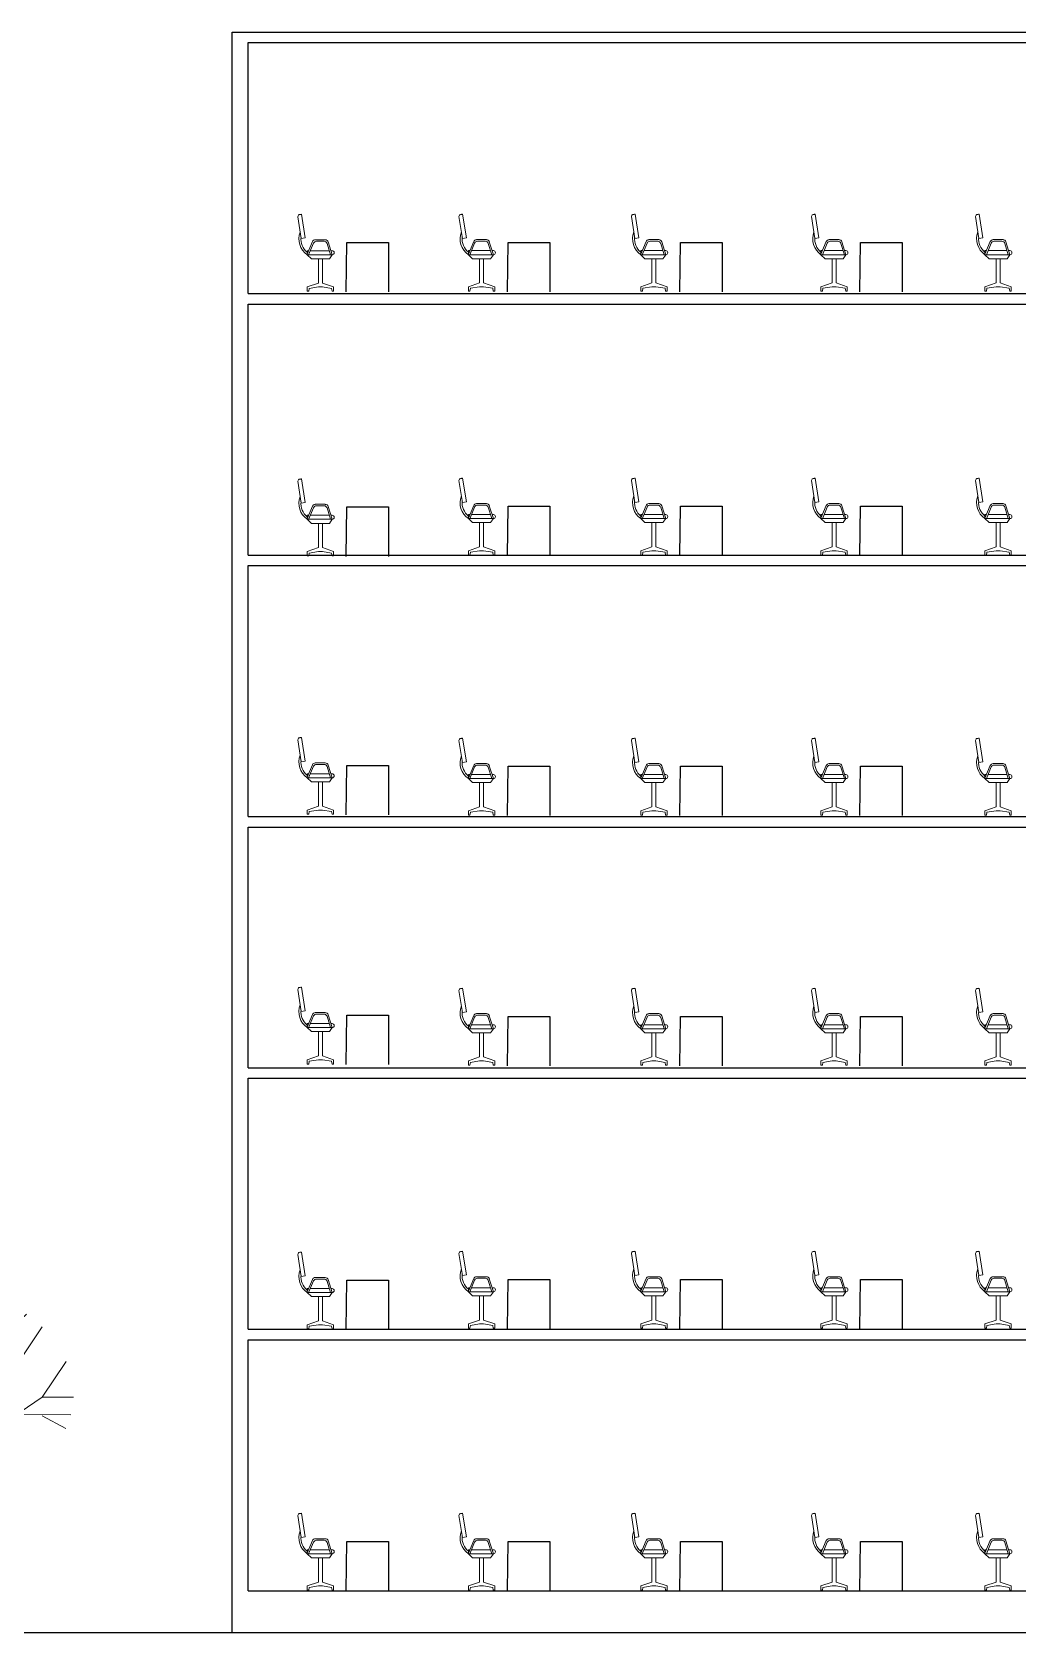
# Model space of a CAD drawing. Header units: millimetres. Extents: x -315744025 to 315695903, y -17416609 to 215511297.
# Drawn here: x 1234210 to 1248335, y 494445 to 517414 of the extents above; entities that cross this region are included whole.
import ezdxf

# ---------------------------------------------------------------- set-up
doc = ezdxf.new("R2010")
doc.units = ezdxf.units.MM
doc.layers.add('finiture', color=7, linetype='Continuous', lineweight=20)

# ---------------------------------------------------------------- blocks, each defined once
blk = doc.blocks.new('02ETRE03')
for p, q in [((-0.8, 9.6), (0.8, 12)), ((-0.8, 9.6), (-0.8, 11.919)), ((0.902, 8.447), (0, 12)), ((-1.867, 11.467), (-1.6, 10.4)), ((-0.8, 10.4), (-1.462, 11.723)), ((0.6, 9.667), (1.6, 11.667)), ((1.133, 11.8), (1.13, 10.876)), ((-0.8, 9.6), (-2.4, 11.2)), ((2.4, 8.8), (2.4, 11.2)), ((-1.933, 9.467), (-2.667, 10.933)), ((0.902, 8.447), (2.797, 10.839)), ((-1.619, 7.647), (-3.2, 10.4)), ((2.4, 8.8), (3.2, 10.4)), ((-1.933, 9.467), (-3.467, 9.933)), ((-2.448, 8.961), (-3.667, 9.533)), ((-0.635, 8.455), (-1.933, 9.467)), ((-0.298, 6.647), (-0.8, 9.6)), ((-2.903, 7.85), (-3.81, 9.219)), ((3.2, 8), (3.81, 9.219)), ((1.522, 6.494), (2.4, 8.8)), ((0, 5.544), (0.902, 8.447)), ((-1.619, 7.647), (-4, 8)), ((1.522, 6.494), (3.2, 8)), ((3.2, 8), (4, 8)), ((-2.526, 7.776), (-3.935, 7.599)), ((-0.298, 6.647), (-1.619, 7.647)), ((2.645, 7.423), (3.933, 7.4)), ((3.198, 7.372), (3.8, 6.933)), ((0, 5.544), (-0.298, 6.647)), ((0, 4.867), (1.522, 6.494))]:
    blk.add_line(p, q)
blk.add_lwpolyline([(0, 0, 0.133, 0.0333, 0), (0, 5.544, 0.0333, 0.0333, 0)], format="xyseb")

msp = doc.modelspace()

# ---------------------------------------------------------------- linework, layer by layer
for p, q in [((1237075, 517264), (1237075, 517414)), ((1237075, 517414), (1317675, 517414)), ((1237075, 513664), (1237075, 517264)), ((1237305, 513664), (1237305, 517264)), ((1237305, 517264), (1257075, 517264)), ((1238711, 513689), (1238721, 514397)), ((1238721, 514397), (1239317, 514397)), ((1239317, 514397), (1239317, 513689)), ((1241020, 513690), (1241030, 514398)), ((1241030, 514398), (1241626, 514398)), ((1241626, 514398), (1241626, 513690)), ((1243490, 513690), (1243500, 514398)), ((1243500, 514398), (1244096, 514398)), ((1244096, 514398), (1244096, 513690)), ((1246071, 513690), (1246081, 514398)), ((1246081, 514398), (1246677, 514398)), ((1246677, 514398), (1246677, 513690)), ((1237075, 513514), (1237075, 513664)), ((1237305, 513664), (1257075, 513664)), ((1237075, 509914), (1237075, 513514)), ((1237305, 509914), (1237305, 513514)), ((1237305, 513514), (1257075, 513514)), ((1238711, 509896), (1238721, 510604)), ((1238721, 510604), (1239317, 510604)), ((1239317, 510604), (1239317, 509896)), ((1241020, 509905), (1241030, 510614)), ((1241030, 510614), (1241626, 510614)), ((1241626, 510614), (1241626, 509905)), ((1243490, 509905), (1243500, 510614)), ((1243500, 510614), (1244096, 510614)), ((1244096, 510614), (1244096, 509905)), ((1246071, 509905), (1246081, 510614)), ((1246081, 510614), (1246677, 510614)), ((1246677, 510614), (1246677, 509905)), ((1237075, 509764), (1237075, 509914)), ((1237305, 509914), (1257075, 509914)), ((1237075, 506164), (1237075, 509764)), ((1237305, 506164), (1237305, 509764)), ((1237305, 509764), (1257075, 509764)), ((1238711, 506189), (1238721, 506897)), ((1238721, 506897), (1239317, 506897)), ((1239317, 506897), (1239317, 506189)), ((1241020, 506178), (1241030, 506886)), ((1241030, 506886), (1241626, 506886)), ((1241626, 506886), (1241626, 506178)), ((1243490, 506178), (1243500, 506886)), ((1243500, 506886), (1244096, 506886)), ((1244096, 506886), (1244096, 506178)), ((1246071, 506178), (1246081, 506886)), ((1246081, 506886), (1246677, 506886)), ((1246677, 506886), (1246677, 506178)), ((1237075, 506014), (1237075, 506164)), ((1237075, 502414), (1237075, 506014)), ((1237305, 506164), (1257075, 506164)), ((1237305, 502564), (1237305, 506014)), ((1237305, 506014), (1257075, 506014)), ((1238711, 502608), (1238721, 503316)), ((1238721, 503316), (1239317, 503316)), ((1239317, 503316), (1239317, 502608)), ((1241020, 502592), (1241030, 503300)), ((1241030, 503300), (1241626, 503300)), ((1241626, 503300), (1241626, 502592)), ((1243490, 502592), (1243500, 503300)), ((1243500, 503300), (1244096, 503300)), ((1244096, 503300), (1244096, 502592)), ((1246071, 502592), (1246081, 503300)), ((1246081, 503300), (1246677, 503300)), ((1246677, 503300), (1246677, 502592)), ((1237305, 502564), (1260225, 502564)), ((1237075, 498814), (1237075, 502414)), ((1237305, 498814), (1237305, 502414)), ((1237305, 502414), (1260225, 502414)), ((1238711, 498809), (1238721, 499517)), ((1238721, 499517), (1239317, 499517)), ((1239317, 499517), (1239317, 498809)), ((1241020, 498821), (1241030, 499529)), ((1241030, 499529), (1241626, 499529)), ((1241626, 499529), (1241626, 498821)), ((1243490, 498821), (1243500, 499529)), ((1243500, 499529), (1244096, 499529)), ((1244096, 499529), (1244096, 498821)), ((1246071, 498821), (1246081, 499529)), ((1246081, 499529), (1246677, 499529)), ((1246677, 499529), (1246677, 498821)), ((1237075, 495064), (1237075, 498814)), ((1237305, 498814), (1257075, 498814)), ((1237305, 495064), (1237305, 498664)), ((1237305, 498664), (1257075, 498664)), ((1238711, 495064), (1238721, 495772)), ((1238721, 495772), (1239317, 495772)), ((1239317, 495772), (1239317, 495064)), ((1241020, 495064), (1241030, 495772)), ((1241030, 495772), (1241626, 495772)), ((1241626, 495772), (1241626, 495064)), ((1243490, 495064), (1243500, 495772)), ((1243500, 495772), (1244096, 495772)), ((1244096, 495772), (1244096, 495064)), ((1246071, 495064), (1246081, 495772)), ((1246081, 495772), (1246677, 495772)), ((1246677, 495772), (1246677, 495064)), ((1237075, 494464), (1237075, 495064)), ((1237305, 495064), (1317425, 495064)), ((1230280, 494464), (1327880, 494464))]:
    msp.add_line(p, q)
at = {"layer": 'finiture', "linetype": 'Continuous'}
for p, q in [((1238017, 514766), (1238066, 514452)), ((1238070, 514800), (1238124, 514461)), ((1240326, 514767), (1240375, 514453)), ((1240379, 514801), (1240433, 514462)), ((1242796, 514767), (1242846, 514453)), ((1242850, 514801), (1242903, 514462)), ((1245377, 514767), (1245427, 514453)), ((1245431, 514801), (1245484, 514462)), ((1247727, 514767), (1247776, 514453)), ((1247780, 514801), (1247833, 514462)), ((1238066, 514452), (1238124, 514461)), ((1238152, 514228), (1238228, 514409)), ((1238152, 514278), (1238152, 514220)), ((1238152, 514278), (1238173, 514278)), ((1238172, 514220), (1238242, 514387)), ((1238197, 514278), (1238469, 514278)), ((1238268, 514436), (1238411, 514436)), ((1238283, 514414), (1238395, 514414)), ((1238487, 514220), (1238436, 514383)), ((1238510, 514220), (1238452, 514405)), ((1238492, 514278), (1238510, 514278)), ((1240375, 514453), (1240433, 514462)), ((1240461, 514229), (1240537, 514410)), ((1240461, 514279), (1240461, 514221)), ((1240461, 514279), (1240482, 514279)), ((1240481, 514221), (1240551, 514388)), ((1240506, 514279), (1240778, 514279)), ((1240577, 514437), (1240720, 514437)), ((1240591, 514415), (1240704, 514415)), ((1240796, 514221), (1240745, 514384)), ((1240819, 514221), (1240761, 514406)), ((1240801, 514279), (1240819, 514279)), ((1242846, 514453), (1242903, 514462)), ((1242932, 514229), (1243007, 514410)), ((1242932, 514279), (1242932, 514221)), ((1242932, 514279), (1242953, 514279)), ((1242952, 514221), (1243022, 514388)), ((1242976, 514279), (1243248, 514279)), ((1243047, 514437), (1243190, 514437)), ((1243062, 514415), (1243174, 514415)), ((1243267, 514221), (1243216, 514384)), ((1243289, 514221), (1243231, 514406)), ((1243271, 514279), (1243289, 514279)), ((1245427, 514453), (1245484, 514462)), ((1245513, 514229), (1245588, 514410)), ((1245513, 514279), (1245513, 514221)), ((1245513, 514279), (1245534, 514279)), ((1245533, 514221), (1245603, 514388)), ((1245557, 514279), (1245830, 514279)), ((1245629, 514437), (1245771, 514437)), ((1245643, 514415), (1245755, 514415)), ((1245848, 514221), (1245797, 514384)), ((1245871, 514221), (1245813, 514406)), ((1245852, 514279), (1245871, 514279)), ((1247776, 514453), (1247833, 514462)), ((1247862, 514229), (1247938, 514410)), ((1247862, 514279), (1247862, 514221)), ((1247862, 514279), (1247883, 514279)), ((1247882, 514221), (1247952, 514388)), ((1247907, 514279), (1248179, 514279)), ((1247978, 514437), (1248121, 514437)), ((1247992, 514415), (1248105, 514415)), ((1248197, 514221), (1248146, 514384)), ((1248220, 514221), (1248162, 514406)), ((1248202, 514279), (1248220, 514279)), ((1238152, 514220), (1238510, 514220)), ((1238152, 514220), (1238212, 514163)), ((1238212, 514163), (1238470, 514163)), ((1238312, 514163), (1238312, 513815)), ((1238370, 514163), (1238370, 513815)), ((1238510, 514220), (1238470, 514163)), ((1240461, 514221), (1240819, 514221)), ((1240461, 514221), (1240521, 514164)), ((1240521, 514164), (1240779, 514164)), ((1240621, 514164), (1240621, 513816)), ((1240679, 514164), (1240679, 513816)), ((1240819, 514221), (1240779, 514164)), ((1242932, 514221), (1243289, 514221)), ((1242932, 514221), (1242991, 514164)), ((1242991, 514164), (1243249, 514164)), ((1243091, 514164), (1243091, 513816)), ((1243149, 514164), (1243149, 513816)), ((1243289, 514221), (1243249, 514164)), ((1245513, 514221), (1245871, 514221)), ((1245513, 514221), (1245572, 514164)), ((1245572, 514164), (1245831, 514164)), ((1245672, 514164), (1245672, 513816)), ((1245730, 514164), (1245730, 513816)), ((1245871, 514221), (1245831, 514164)), ((1247862, 514221), (1248220, 514221)), ((1247862, 514221), (1247922, 514164)), ((1247922, 514164), (1248180, 514164)), ((1248022, 514164), (1248022, 513816)), ((1248080, 514164), (1248080, 513816)), ((1248220, 514221), (1248180, 514164)), ((1240621, 513816), (1240461, 513761)), ((1240679, 513816), (1240838, 513761)), ((1243091, 513816), (1242932, 513761)), ((1243149, 513816), (1243309, 513761)), ((1245672, 513816), (1245513, 513761)), ((1245730, 513816), (1245890, 513761)), ((1248022, 513816), (1247862, 513761)), ((1248080, 513816), (1248239, 513761)), ((1238312, 513815), (1238152, 513760)), ((1238152, 513760), (1238152, 513698)), ((1238152, 513698), (1238174, 513698)), ((1238174, 513698), (1238181, 513737)), ((1238181, 513737), (1238312, 513760)), ((1238312, 513760), (1238370, 513760)), ((1238370, 513815), (1238529, 513760)), ((1238501, 513737), (1238370, 513760)), ((1238508, 513698), (1238501, 513737)), ((1238529, 513698), (1238508, 513698)), ((1238529, 513760), (1238529, 513698)), ((1240461, 513761), (1240461, 513699)), ((1240461, 513699), (1240483, 513699)), ((1240483, 513699), (1240490, 513739)), ((1240490, 513739), (1240621, 513761)), ((1240621, 513761), (1240679, 513761)), ((1240810, 513739), (1240679, 513761)), ((1240817, 513699), (1240810, 513739)), ((1240838, 513699), (1240817, 513699)), ((1240838, 513761), (1240838, 513699)), ((1242932, 513761), (1242932, 513699)), ((1242932, 513699), (1242954, 513699)), ((1242954, 513699), (1242960, 513739)), ((1242960, 513739), (1243091, 513761)), ((1243091, 513761), (1243149, 513761)), ((1243280, 513739), (1243149, 513761)), ((1243287, 513699), (1243280, 513739)), ((1243309, 513699), (1243287, 513699)), ((1243309, 513761), (1243309, 513699)), ((1245513, 513761), (1245513, 513699)), ((1245513, 513699), (1245535, 513699)), ((1245535, 513699), (1245541, 513739)), ((1245541, 513739), (1245672, 513761)), ((1245672, 513761), (1245730, 513761)), ((1245861, 513739), (1245730, 513761)), ((1245868, 513699), (1245861, 513739)), ((1245890, 513699), (1245868, 513699)), ((1245890, 513761), (1245890, 513699)), ((1247862, 513761), (1247862, 513699)), ((1247862, 513699), (1247884, 513699)), ((1247884, 513699), (1247891, 513739)), ((1247891, 513739), (1248022, 513761)), ((1248022, 513761), (1248080, 513761)), ((1248211, 513739), (1248080, 513761)), ((1248217, 513699), (1248211, 513739)), ((1248239, 513699), (1248217, 513699)), ((1248239, 513761), (1248239, 513699)), ((1238017, 510973), (1238066, 510659)), ((1238070, 511007), (1238124, 510668)), ((1240326, 510982), (1240375, 510669)), ((1240379, 511017), (1240433, 510678)), ((1242796, 510982), (1242846, 510669)), ((1242850, 511017), (1242903, 510678)), ((1245377, 510982), (1245427, 510669)), ((1245431, 511017), (1245484, 510678)), ((1247727, 510982), (1247776, 510669)), ((1247780, 511017), (1247833, 510678)), ((1238066, 510659), (1238124, 510668)), ((1238152, 510435), (1238228, 510615)), ((1238268, 510642), (1238411, 510642)), ((1238283, 510620), (1238395, 510620)), ((1238510, 510427), (1238452, 510611)), ((1240375, 510669), (1240433, 510678)), ((1240461, 510445), (1240537, 510625)), ((1240481, 510436), (1240551, 510603)), ((1240577, 510652), (1240720, 510652)), ((1240591, 510630), (1240704, 510630)), ((1240796, 510437), (1240745, 510600)), ((1240819, 510437), (1240761, 510621)), ((1242846, 510669), (1242903, 510678)), ((1242932, 510445), (1243007, 510625)), ((1242952, 510436), (1243022, 510603)), ((1243047, 510652), (1243190, 510652)), ((1243062, 510630), (1243174, 510630)), ((1243267, 510437), (1243216, 510600)), ((1243289, 510437), (1243231, 510621)), ((1245427, 510669), (1245484, 510678)), ((1245513, 510445), (1245588, 510625)), ((1245533, 510436), (1245603, 510603)), ((1245629, 510652), (1245771, 510652)), ((1245643, 510630), (1245755, 510630)), ((1245848, 510437), (1245797, 510600)), ((1245871, 510437), (1245813, 510621)), ((1247776, 510669), (1247833, 510678)), ((1247862, 510445), (1247938, 510625)), ((1247882, 510436), (1247952, 510603)), ((1247978, 510652), (1248121, 510652)), ((1247992, 510630), (1248105, 510630)), ((1248197, 510437), (1248146, 510600)), ((1248220, 510437), (1248162, 510621)), ((1238152, 510485), (1238152, 510427)), ((1238152, 510485), (1238173, 510485)), ((1238152, 510427), (1238510, 510427)), ((1238152, 510427), (1238212, 510369)), ((1238172, 510426), (1238242, 510593)), ((1238197, 510485), (1238469, 510485)), ((1238487, 510427), (1238436, 510590)), ((1238510, 510427), (1238470, 510369)), ((1238492, 510485), (1238510, 510485)), ((1240461, 510495), (1240461, 510437)), ((1240461, 510495), (1240482, 510495)), ((1240461, 510437), (1240819, 510437)), ((1240461, 510437), (1240521, 510379)), ((1240506, 510495), (1240778, 510495)), ((1240521, 510379), (1240779, 510379)), ((1240621, 510379), (1240621, 510031)), ((1240679, 510379), (1240679, 510031)), ((1240819, 510437), (1240779, 510379)), ((1240801, 510495), (1240819, 510495)), ((1242932, 510495), (1242932, 510437)), ((1242932, 510495), (1242953, 510495)), ((1242932, 510437), (1243289, 510437)), ((1242932, 510437), (1242991, 510379)), ((1242976, 510495), (1243248, 510495)), ((1242991, 510379), (1243249, 510379)), ((1243091, 510379), (1243091, 510031)), ((1243149, 510379), (1243149, 510031)), ((1243289, 510437), (1243249, 510379)), ((1243271, 510495), (1243289, 510495)), ((1245513, 510495), (1245513, 510437)), ((1245513, 510495), (1245534, 510495)), ((1245513, 510437), (1245871, 510437)), ((1245513, 510437), (1245572, 510379)), ((1245557, 510495), (1245830, 510495)), ((1245572, 510379), (1245831, 510379)), ((1245672, 510379), (1245672, 510031)), ((1245730, 510379), (1245730, 510031)), ((1245871, 510437), (1245831, 510379)), ((1245852, 510495), (1245871, 510495)), ((1247862, 510495), (1247862, 510437)), ((1247862, 510495), (1247883, 510495)), ((1247862, 510437), (1248220, 510437)), ((1247862, 510437), (1247922, 510379)), ((1247907, 510495), (1248179, 510495)), ((1247922, 510379), (1248180, 510379)), ((1248022, 510379), (1248022, 510031)), ((1248080, 510379), (1248080, 510031)), ((1248220, 510437), (1248180, 510379)), ((1248202, 510495), (1248220, 510495)), ((1238212, 510369), (1238470, 510369)), ((1238312, 510369), (1238312, 510021)), ((1238370, 510369), (1238370, 510021)), ((1238312, 510021), (1238152, 509966)), ((1238152, 509966), (1238152, 509905)), ((1238174, 509905), (1238181, 509944)), ((1238181, 509944), (1238312, 509966)), ((1238312, 509966), (1238370, 509966)), ((1238370, 510021), (1238529, 509966)), ((1238501, 509944), (1238370, 509966)), ((1238508, 509905), (1238501, 509944)), ((1238529, 509966), (1238529, 509905)), ((1240621, 510031), (1240461, 509976)), ((1240461, 509976), (1240461, 509915)), ((1240461, 509915), (1240483, 509915)), ((1240483, 509915), (1240490, 509954)), ((1240490, 509954), (1240621, 509976)), ((1240621, 509976), (1240679, 509976)), ((1240679, 510031), (1240838, 509976)), ((1240810, 509954), (1240679, 509976)), ((1240817, 509915), (1240810, 509954)), ((1240838, 509915), (1240817, 509915)), ((1240838, 509976), (1240838, 509915)), ((1243091, 510031), (1242932, 509976)), ((1242932, 509976), (1242932, 509915)), ((1242932, 509915), (1242954, 509915)), ((1242954, 509915), (1242960, 509954)), ((1242960, 509954), (1243091, 509976)), ((1243091, 509976), (1243149, 509976)), ((1243149, 510031), (1243309, 509976)), ((1243280, 509954), (1243149, 509976)), ((1243287, 509915), (1243280, 509954)), ((1243309, 509915), (1243287, 509915)), ((1243309, 509976), (1243309, 509915)), ((1245672, 510031), (1245513, 509976)), ((1245513, 509976), (1245513, 509915)), ((1245513, 509915), (1245535, 509915)), ((1245535, 509915), (1245541, 509954)), ((1245541, 509954), (1245672, 509976)), ((1245672, 509976), (1245730, 509976)), ((1245730, 510031), (1245890, 509976)), ((1245861, 509954), (1245730, 509976)), ((1245868, 509915), (1245861, 509954)), ((1245890, 509915), (1245868, 509915)), ((1245890, 509976), (1245890, 509915)), ((1248022, 510031), (1247862, 509976)), ((1247862, 509976), (1247862, 509915)), ((1247862, 509915), (1247884, 509915)), ((1247884, 509915), (1247891, 509954)), ((1247891, 509954), (1248022, 509976)), ((1248022, 509976), (1248080, 509976)), ((1248080, 510031), (1248239, 509976)), ((1248211, 509954), (1248080, 509976)), ((1248217, 509915), (1248211, 509954)), ((1248239, 509915), (1248217, 509915)), ((1248239, 509976), (1248239, 509915)), ((1238152, 509905), (1238174, 509905)), ((1238529, 509905), (1238508, 509905)), ((1238017, 507265), (1238066, 506952)), ((1238070, 507300), (1238124, 506961)), ((1240326, 507255), (1240375, 506941)), ((1240379, 507289), (1240433, 506950)), ((1242796, 507255), (1242846, 506941)), ((1242850, 507289), (1242903, 506950)), ((1245377, 507255), (1245427, 506941)), ((1245431, 507289), (1245484, 506950)), ((1247727, 507255), (1247776, 506941)), ((1247780, 507289), (1247833, 506950)), ((1238066, 506952), (1238124, 506961)), ((1238268, 506935), (1238411, 506935)), ((1240375, 506941), (1240433, 506950)), ((1242846, 506941), (1242903, 506950)), ((1245427, 506941), (1245484, 506950)), ((1247776, 506941), (1247833, 506950)), ((1238152, 506728), (1238228, 506908)), ((1238152, 506778), (1238152, 506720)), ((1238152, 506778), (1238173, 506778)), ((1238152, 506720), (1238510, 506720)), ((1238152, 506720), (1238212, 506662)), ((1238172, 506719), (1238242, 506886)), ((1238197, 506778), (1238469, 506778)), ((1238283, 506913), (1238395, 506913)), ((1238487, 506720), (1238436, 506883)), ((1238510, 506720), (1238452, 506904)), ((1238510, 506720), (1238470, 506662)), ((1238492, 506778), (1238510, 506778)), ((1240461, 506717), (1240537, 506898)), ((1240461, 506767), (1240461, 506709)), ((1240461, 506767), (1240482, 506767)), ((1240461, 506709), (1240819, 506709)), ((1240461, 506709), (1240521, 506651)), ((1240481, 506709), (1240551, 506876)), ((1240506, 506767), (1240778, 506767)), ((1240577, 506924), (1240720, 506924)), ((1240591, 506903), (1240704, 506903)), ((1240796, 506709), (1240745, 506872)), ((1240819, 506709), (1240761, 506894)), ((1240819, 506709), (1240779, 506651)), ((1240801, 506767), (1240819, 506767)), ((1242932, 506717), (1243007, 506898)), ((1242932, 506767), (1242932, 506709)), ((1242932, 506767), (1242953, 506767)), ((1242932, 506709), (1243289, 506709)), ((1242932, 506709), (1242991, 506651)), ((1242952, 506709), (1243022, 506876)), ((1242976, 506767), (1243248, 506767)), ((1243047, 506924), (1243190, 506924)), ((1243062, 506903), (1243174, 506903)), ((1243267, 506709), (1243216, 506872)), ((1243289, 506709), (1243231, 506894)), ((1243289, 506709), (1243249, 506651)), ((1243271, 506767), (1243289, 506767)), ((1245513, 506717), (1245588, 506898)), ((1245513, 506767), (1245513, 506709)), ((1245513, 506767), (1245534, 506767)), ((1245513, 506709), (1245871, 506709)), ((1245513, 506709), (1245572, 506651)), ((1245533, 506709), (1245603, 506876)), ((1245557, 506767), (1245830, 506767)), ((1245629, 506924), (1245771, 506924)), ((1245643, 506903), (1245755, 506903)), ((1245848, 506709), (1245797, 506872)), ((1245871, 506709), (1245813, 506894)), ((1245871, 506709), (1245831, 506651)), ((1245852, 506767), (1245871, 506767)), ((1247862, 506717), (1247938, 506898)), ((1247862, 506767), (1247862, 506709)), ((1247862, 506767), (1247883, 506767)), ((1247862, 506709), (1248220, 506709)), ((1247862, 506709), (1247922, 506651)), ((1247882, 506709), (1247952, 506876)), ((1247907, 506767), (1248179, 506767)), ((1247978, 506924), (1248121, 506924)), ((1247992, 506903), (1248105, 506903)), ((1248197, 506709), (1248146, 506872)), ((1248220, 506709), (1248162, 506894)), ((1248220, 506709), (1248180, 506651)), ((1248202, 506767), (1248220, 506767)), ((1238212, 506662), (1238470, 506662)), ((1238312, 506662), (1238312, 506314)), ((1238370, 506662), (1238370, 506314)), ((1240521, 506651), (1240779, 506651)), ((1240621, 506651), (1240621, 506303)), ((1240679, 506651), (1240679, 506303)), ((1242991, 506651), (1243249, 506651)), ((1243091, 506651), (1243091, 506303)), ((1243149, 506651), (1243149, 506303)), ((1245572, 506651), (1245831, 506651)), ((1245672, 506651), (1245672, 506303)), ((1245730, 506651), (1245730, 506303)), ((1247922, 506651), (1248180, 506651)), ((1248022, 506651), (1248022, 506303)), ((1248080, 506651), (1248080, 506303)), ((1238312, 506314), (1238152, 506259)), ((1238152, 506259), (1238152, 506198)), ((1238174, 506198), (1238181, 506237)), ((1238181, 506237), (1238312, 506259)), ((1238312, 506259), (1238370, 506259)), ((1238370, 506314), (1238529, 506259)), ((1238501, 506237), (1238370, 506259)), ((1238508, 506198), (1238501, 506237)), ((1238529, 506259), (1238529, 506198)), ((1240621, 506303), (1240461, 506249)), ((1240461, 506249), (1240461, 506187)), ((1240490, 506226), (1240621, 506249)), ((1240621, 506249), (1240679, 506249)), ((1240679, 506303), (1240838, 506249)), ((1240810, 506226), (1240679, 506249)), ((1240838, 506249), (1240838, 506187)), ((1243091, 506303), (1242932, 506249)), ((1242932, 506249), (1242932, 506187)), ((1242960, 506226), (1243091, 506249)), ((1243091, 506249), (1243149, 506249)), ((1243149, 506303), (1243309, 506249)), ((1243280, 506226), (1243149, 506249)), ((1243309, 506249), (1243309, 506187)), ((1245672, 506303), (1245513, 506249)), ((1245513, 506249), (1245513, 506187)), ((1245541, 506226), (1245672, 506249)), ((1245672, 506249), (1245730, 506249)), ((1245730, 506303), (1245890, 506249)), ((1245861, 506226), (1245730, 506249)), ((1245890, 506249), (1245890, 506187)), ((1248022, 506303), (1247862, 506249)), ((1247862, 506249), (1247862, 506187)), ((1247891, 506226), (1248022, 506249)), ((1248022, 506249), (1248080, 506249)), ((1248080, 506303), (1248239, 506249)), ((1248211, 506226), (1248080, 506249)), ((1248239, 506249), (1248239, 506187)), ((1238152, 506198), (1238174, 506198)), ((1238529, 506198), (1238508, 506198)), ((1240461, 506187), (1240483, 506187)), ((1240483, 506187), (1240490, 506226)), ((1240817, 506187), (1240810, 506226)), ((1240838, 506187), (1240817, 506187)), ((1242932, 506187), (1242954, 506187)), ((1242954, 506187), (1242960, 506226)), ((1243287, 506187), (1243280, 506226)), ((1243309, 506187), (1243287, 506187)), ((1245513, 506187), (1245535, 506187)), ((1245535, 506187), (1245541, 506226)), ((1245868, 506187), (1245861, 506226)), ((1245890, 506187), (1245868, 506187)), ((1247862, 506187), (1247884, 506187)), ((1247884, 506187), (1247891, 506226)), ((1248217, 506187), (1248211, 506226)), ((1248239, 506187), (1248217, 506187)), ((1238070, 503719), (1238124, 503380)), ((1238017, 503685), (1238066, 503371)), ((1240326, 503669), (1240375, 503355)), ((1240379, 503703), (1240433, 503364)), ((1242796, 503669), (1242846, 503355)), ((1242850, 503703), (1242903, 503364)), ((1245377, 503669), (1245427, 503355)), ((1245431, 503703), (1245484, 503364)), ((1247727, 503669), (1247776, 503355)), ((1247780, 503703), (1247833, 503364)), ((1238066, 503371), (1238124, 503380)), ((1238152, 503147), (1238228, 503327)), ((1238172, 503138), (1238242, 503306)), ((1238268, 503354), (1238411, 503354)), ((1238283, 503332), (1238395, 503332)), ((1238487, 503139), (1238436, 503302)), ((1238510, 503139), (1238452, 503323)), ((1240375, 503355), (1240433, 503364)), ((1240461, 503131), (1240537, 503312)), ((1240481, 503123), (1240551, 503290)), ((1240577, 503339), (1240720, 503339)), ((1240591, 503317), (1240704, 503317)), ((1240796, 503123), (1240745, 503286)), ((1240819, 503123), (1240761, 503308)), ((1242846, 503355), (1242903, 503364)), ((1242932, 503131), (1243007, 503312)), ((1242952, 503123), (1243022, 503290)), ((1243047, 503339), (1243190, 503339)), ((1243062, 503317), (1243174, 503317)), ((1243267, 503123), (1243216, 503286)), ((1243289, 503123), (1243231, 503308)), ((1245427, 503355), (1245484, 503364)), ((1245513, 503131), (1245588, 503312)), ((1245533, 503123), (1245603, 503290)), ((1245629, 503339), (1245771, 503339)), ((1245643, 503317), (1245755, 503317)), ((1245848, 503123), (1245797, 503286)), ((1245871, 503123), (1245813, 503308)), ((1247776, 503355), (1247833, 503364)), ((1247862, 503131), (1247938, 503312)), ((1247882, 503123), (1247952, 503290)), ((1247978, 503339), (1248121, 503339)), ((1247992, 503317), (1248105, 503317)), ((1248197, 503123), (1248146, 503286)), ((1248220, 503123), (1248162, 503308)), ((1238152, 503197), (1238152, 503139)), ((1238152, 503197), (1238173, 503197)), ((1238152, 503139), (1238510, 503139)), ((1238152, 503139), (1238212, 503081)), ((1238197, 503197), (1238469, 503197)), ((1238212, 503081), (1238470, 503081)), ((1238312, 503081), (1238312, 502733)), ((1238370, 503081), (1238370, 502733)), ((1238510, 503139), (1238470, 503081)), ((1238492, 503197), (1238510, 503197)), ((1240461, 503181), (1240461, 503123)), ((1240461, 503181), (1240482, 503181)), ((1240461, 503123), (1240819, 503123)), ((1240461, 503123), (1240521, 503066)), ((1240506, 503181), (1240778, 503181)), ((1240521, 503066), (1240779, 503066)), ((1240621, 503066), (1240621, 502718)), ((1240679, 503066), (1240679, 502718)), ((1240819, 503123), (1240779, 503066)), ((1240801, 503181), (1240819, 503181)), ((1242932, 503181), (1242932, 503123)), ((1242932, 503181), (1242953, 503181)), ((1242932, 503123), (1243289, 503123)), ((1242932, 503123), (1242991, 503066)), ((1242976, 503181), (1243248, 503181)), ((1242991, 503066), (1243249, 503066)), ((1243091, 503066), (1243091, 502718)), ((1243149, 503066), (1243149, 502718)), ((1243289, 503123), (1243249, 503066)), ((1243271, 503181), (1243289, 503181)), ((1245513, 503181), (1245513, 503123)), ((1245513, 503181), (1245534, 503181)), ((1245513, 503123), (1245871, 503123)), ((1245513, 503123), (1245572, 503066)), ((1245557, 503181), (1245830, 503181)), ((1245572, 503066), (1245831, 503066)), ((1245672, 503066), (1245672, 502718)), ((1245730, 503066), (1245730, 502718)), ((1245871, 503123), (1245831, 503066)), ((1245852, 503181), (1245871, 503181)), ((1247862, 503181), (1247862, 503123)), ((1247862, 503181), (1247883, 503181)), ((1247862, 503123), (1248220, 503123)), ((1247862, 503123), (1247922, 503066)), ((1247907, 503181), (1248179, 503181)), ((1247922, 503066), (1248180, 503066)), ((1248022, 503066), (1248022, 502718)), ((1248080, 503066), (1248080, 502718)), ((1248220, 503123), (1248180, 503066)), ((1248202, 503181), (1248220, 503181)), ((1238312, 502733), (1238152, 502678)), ((1238152, 502678), (1238152, 502617)), ((1238152, 502617), (1238174, 502617)), ((1238174, 502617), (1238181, 502656)), ((1238181, 502656), (1238312, 502678)), ((1238312, 502678), (1238370, 502678)), ((1238370, 502733), (1238529, 502678)), ((1238501, 502656), (1238370, 502678)), ((1238508, 502617), (1238501, 502656)), ((1238529, 502617), (1238508, 502617)), ((1238529, 502678), (1238529, 502617)), ((1240621, 502718), (1240461, 502663)), ((1240461, 502663), (1240461, 502601)), ((1240461, 502601), (1240483, 502601)), ((1240483, 502601), (1240490, 502640)), ((1240490, 502640), (1240621, 502663)), ((1240621, 502663), (1240679, 502663)), ((1240679, 502718), (1240838, 502663)), ((1240810, 502640), (1240679, 502663)), ((1240817, 502601), (1240810, 502640)), ((1240838, 502601), (1240817, 502601)), ((1240838, 502663), (1240838, 502601)), ((1243091, 502718), (1242932, 502663)), ((1242932, 502663), (1242932, 502601)), ((1242932, 502601), (1242954, 502601)), ((1242954, 502601), (1242960, 502640)), ((1242960, 502640), (1243091, 502663)), ((1243091, 502663), (1243149, 502663)), ((1243149, 502718), (1243309, 502663)), ((1243280, 502640), (1243149, 502663)), ((1243287, 502601), (1243280, 502640)), ((1243309, 502601), (1243287, 502601)), ((1243309, 502663), (1243309, 502601)), ((1245672, 502718), (1245513, 502663)), ((1245513, 502663), (1245513, 502601)), ((1245513, 502601), (1245535, 502601)), ((1245535, 502601), (1245541, 502640)), ((1245541, 502640), (1245672, 502663)), ((1245672, 502663), (1245730, 502663)), ((1245730, 502718), (1245890, 502663)), ((1245861, 502640), (1245730, 502663)), ((1245868, 502601), (1245861, 502640)), ((1245890, 502601), (1245868, 502601)), ((1245890, 502663), (1245890, 502601)), ((1248022, 502718), (1247862, 502663)), ((1247862, 502663), (1247862, 502601)), ((1247862, 502601), (1247884, 502601)), ((1247884, 502601), (1247891, 502640)), ((1247891, 502640), (1248022, 502663)), ((1248022, 502663), (1248080, 502663)), ((1248080, 502718), (1248239, 502663)), ((1248211, 502640), (1248080, 502663)), ((1248217, 502601), (1248211, 502640)), ((1248239, 502601), (1248217, 502601)), ((1248239, 502663), (1248239, 502601)), ((1238017, 499886), (1238066, 499572)), ((1238070, 499920), (1238124, 499581)), ((1240326, 499898), (1240375, 499584)), ((1240379, 499932), (1240433, 499593)), ((1242796, 499898), (1242846, 499584)), ((1242850, 499932), (1242903, 499593)), ((1245377, 499898), (1245427, 499584)), ((1245431, 499932), (1245484, 499593)), ((1247727, 499898), (1247776, 499584)), ((1247780, 499932), (1247833, 499593)), ((1238066, 499572), (1238124, 499581)), ((1240375, 499584), (1240433, 499593)), ((1242846, 499584), (1242903, 499593)), ((1245427, 499584), (1245484, 499593)), ((1247776, 499584), (1247833, 499593)), ((1238152, 499348), (1238228, 499528)), ((1238152, 499398), (1238152, 499340)), ((1238152, 499398), (1238173, 499398)), ((1238172, 499340), (1238242, 499507)), ((1238197, 499398), (1238469, 499398)), ((1238268, 499555), (1238411, 499555)), ((1238283, 499533), (1238395, 499533)), ((1238487, 499340), (1238436, 499503)), ((1238510, 499340), (1238452, 499525)), ((1238492, 499398), (1238510, 499398)), ((1240461, 499360), (1240537, 499541)), ((1240461, 499410), (1240461, 499352)), ((1240461, 499410), (1240482, 499410)), ((1240461, 499352), (1240819, 499352)), ((1240461, 499352), (1240521, 499294)), ((1240481, 499352), (1240551, 499519)), ((1240506, 499410), (1240778, 499410)), ((1240577, 499567), (1240720, 499567)), ((1240591, 499546), (1240704, 499546)), ((1240796, 499352), (1240745, 499515)), ((1240819, 499352), (1240761, 499537)), ((1240819, 499352), (1240779, 499294)), ((1240801, 499410), (1240819, 499410)), ((1242932, 499360), (1243007, 499541)), ((1242932, 499410), (1242932, 499352)), ((1242932, 499410), (1242953, 499410)), ((1242932, 499352), (1243289, 499352)), ((1242932, 499352), (1242991, 499294)), ((1242952, 499352), (1243022, 499519)), ((1242976, 499410), (1243248, 499410)), ((1243047, 499567), (1243190, 499567)), ((1243062, 499546), (1243174, 499546)), ((1243267, 499352), (1243216, 499515)), ((1243289, 499352), (1243231, 499537)), ((1243289, 499352), (1243249, 499294)), ((1243271, 499410), (1243289, 499410)), ((1245513, 499360), (1245588, 499541)), ((1245513, 499410), (1245513, 499352)), ((1245513, 499410), (1245534, 499410)), ((1245513, 499352), (1245871, 499352)), ((1245513, 499352), (1245572, 499294)), ((1245533, 499352), (1245603, 499519)), ((1245557, 499410), (1245830, 499410)), ((1245629, 499567), (1245771, 499567)), ((1245643, 499546), (1245755, 499546)), ((1245848, 499352), (1245797, 499515)), ((1245871, 499352), (1245813, 499537)), ((1245871, 499352), (1245831, 499294)), ((1245852, 499410), (1245871, 499410)), ((1247862, 499360), (1247938, 499541)), ((1247862, 499410), (1247862, 499352)), ((1247862, 499410), (1247883, 499410)), ((1247862, 499352), (1248220, 499352)), ((1247862, 499352), (1247922, 499294)), ((1247882, 499352), (1247952, 499519)), ((1247907, 499410), (1248179, 499410)), ((1247978, 499567), (1248121, 499567)), ((1247992, 499546), (1248105, 499546)), ((1248197, 499352), (1248146, 499515)), ((1248220, 499352), (1248162, 499537)), ((1248220, 499352), (1248180, 499294)), ((1248202, 499410), (1248220, 499410)), ((1238152, 499340), (1238510, 499340)), ((1238152, 499340), (1238212, 499282)), ((1238212, 499282), (1238470, 499282)), ((1238312, 499282), (1238312, 498934)), ((1238370, 499282), (1238370, 498934)), ((1238510, 499340), (1238470, 499282)), ((1240521, 499294), (1240779, 499294)), ((1240621, 499294), (1240621, 498946)), ((1240679, 499294), (1240679, 498946)), ((1242991, 499294), (1243249, 499294)), ((1243091, 499294), (1243091, 498946)), ((1243149, 499294), (1243149, 498946)), ((1245572, 499294), (1245831, 499294)), ((1245672, 499294), (1245672, 498946)), ((1245730, 499294), (1245730, 498946)), ((1247922, 499294), (1248180, 499294)), ((1248022, 499294), (1248022, 498946)), ((1248080, 499294), (1248080, 498946)), ((1238312, 498934), (1238152, 498879)), ((1238370, 498934), (1238529, 498879)), ((1240621, 498946), (1240461, 498892)), ((1240461, 498892), (1240461, 498830)), ((1240490, 498869), (1240621, 498892)), ((1240621, 498892), (1240679, 498892)), ((1240679, 498946), (1240838, 498892)), ((1240810, 498869), (1240679, 498892)), ((1240838, 498892), (1240838, 498830)), ((1243091, 498946), (1242932, 498892)), ((1242932, 498892), (1242932, 498830)), ((1242960, 498869), (1243091, 498892)), ((1243091, 498892), (1243149, 498892)), ((1243149, 498946), (1243309, 498892)), ((1243280, 498869), (1243149, 498892)), ((1243309, 498892), (1243309, 498830)), ((1245672, 498946), (1245513, 498892)), ((1245513, 498892), (1245513, 498830)), ((1245541, 498869), (1245672, 498892)), ((1245672, 498892), (1245730, 498892)), ((1245730, 498946), (1245890, 498892)), ((1245861, 498869), (1245730, 498892)), ((1245890, 498892), (1245890, 498830)), ((1248022, 498946), (1247862, 498892)), ((1247862, 498892), (1247862, 498830)), ((1247891, 498869), (1248022, 498892)), ((1248022, 498892), (1248080, 498892)), ((1248080, 498946), (1248239, 498892)), ((1248211, 498869), (1248080, 498892)), ((1248239, 498892), (1248239, 498830)), ((1238152, 498879), (1238152, 498818)), ((1238152, 498818), (1238174, 498818)), ((1238174, 498818), (1238181, 498857)), ((1238181, 498857), (1238312, 498879)), ((1238312, 498879), (1238370, 498879)), ((1238501, 498857), (1238370, 498879)), ((1238508, 498818), (1238501, 498857)), ((1238529, 498818), (1238508, 498818)), ((1238529, 498879), (1238529, 498818)), ((1240461, 498830), (1240483, 498830)), ((1240483, 498830), (1240490, 498869)), ((1240817, 498830), (1240810, 498869)), ((1240838, 498830), (1240817, 498830)), ((1242932, 498830), (1242954, 498830)), ((1242954, 498830), (1242960, 498869)), ((1243287, 498830), (1243280, 498869)), ((1243309, 498830), (1243287, 498830)), ((1245513, 498830), (1245535, 498830)), ((1245535, 498830), (1245541, 498869)), ((1245868, 498830), (1245861, 498869)), ((1245890, 498830), (1245868, 498830)), ((1247862, 498830), (1247884, 498830)), ((1247884, 498830), (1247891, 498869)), ((1248217, 498830), (1248211, 498869)), ((1248239, 498830), (1248217, 498830)), ((1238017, 496141), (1238066, 495827)), ((1238070, 496175), (1238124, 495836)), ((1240326, 496141), (1240375, 495827)), ((1240379, 496175), (1240433, 495836)), ((1242796, 496141), (1242846, 495827)), ((1242850, 496175), (1242903, 495836)), ((1245377, 496141), (1245427, 495827)), ((1245431, 496175), (1245484, 495836)), ((1247727, 496141), (1247776, 495827)), ((1247780, 496175), (1247833, 495836)), ((1238066, 495827), (1238124, 495836)), ((1238152, 495603), (1238228, 495783)), ((1238172, 495594), (1238242, 495762)), ((1238268, 495810), (1238411, 495810)), ((1238283, 495788), (1238395, 495788)), ((1238487, 495595), (1238436, 495758)), ((1238510, 495595), (1238452, 495780)), ((1240375, 495827), (1240433, 495836)), ((1240461, 495603), (1240537, 495783)), ((1240481, 495594), (1240551, 495762)), ((1240577, 495810), (1240720, 495810)), ((1240591, 495788), (1240704, 495788)), ((1240796, 495595), (1240745, 495758)), ((1240819, 495595), (1240761, 495780)), ((1242846, 495827), (1242903, 495836)), ((1242932, 495603), (1243007, 495783)), ((1242952, 495594), (1243022, 495762)), ((1243047, 495810), (1243190, 495810)), ((1243062, 495788), (1243174, 495788)), ((1243267, 495595), (1243216, 495758)), ((1243289, 495595), (1243231, 495780)), ((1245427, 495827), (1245484, 495836)), ((1245513, 495603), (1245588, 495783)), ((1245533, 495594), (1245603, 495762)), ((1245629, 495810), (1245771, 495810)), ((1245643, 495788), (1245755, 495788)), ((1245848, 495595), (1245797, 495758)), ((1245871, 495595), (1245813, 495780)), ((1247776, 495827), (1247833, 495836)), ((1247862, 495603), (1247938, 495783)), ((1247882, 495594), (1247952, 495762)), ((1247978, 495810), (1248121, 495810)), ((1247992, 495788), (1248105, 495788)), ((1248197, 495595), (1248146, 495758)), ((1248220, 495595), (1248162, 495780)), ((1238152, 495653), (1238152, 495595)), ((1238152, 495653), (1238173, 495653)), ((1238152, 495595), (1238510, 495595)), ((1238152, 495595), (1238212, 495537)), ((1238197, 495653), (1238469, 495653)), ((1238212, 495537), (1238470, 495537)), ((1238312, 495537), (1238312, 495189)), ((1238370, 495537), (1238370, 495189)), ((1238510, 495595), (1238470, 495537)), ((1238492, 495653), (1238510, 495653)), ((1240461, 495653), (1240461, 495595)), ((1240461, 495653), (1240482, 495653)), ((1240461, 495595), (1240819, 495595)), ((1240461, 495595), (1240521, 495537)), ((1240506, 495653), (1240778, 495653)), ((1240521, 495537), (1240779, 495537)), ((1240621, 495537), (1240621, 495189)), ((1240679, 495537), (1240679, 495189)), ((1240819, 495595), (1240779, 495537)), ((1240801, 495653), (1240819, 495653)), ((1242932, 495653), (1242932, 495595)), ((1242932, 495653), (1242953, 495653)), ((1242932, 495595), (1243289, 495595)), ((1242932, 495595), (1242991, 495537)), ((1242976, 495653), (1243248, 495653)), ((1242991, 495537), (1243249, 495537)), ((1243091, 495537), (1243091, 495189)), ((1243149, 495537), (1243149, 495189)), ((1243289, 495595), (1243249, 495537)), ((1243271, 495653), (1243289, 495653)), ((1245513, 495653), (1245513, 495595)), ((1245513, 495653), (1245534, 495653)), ((1245513, 495595), (1245871, 495595)), ((1245513, 495595), (1245572, 495537)), ((1245557, 495653), (1245830, 495653)), ((1245572, 495537), (1245831, 495537)), ((1245672, 495537), (1245672, 495189)), ((1245730, 495537), (1245730, 495189)), ((1245871, 495595), (1245831, 495537)), ((1245852, 495653), (1245871, 495653)), ((1247862, 495653), (1247862, 495595)), ((1247862, 495653), (1247883, 495653)), ((1247862, 495595), (1248220, 495595)), ((1247862, 495595), (1247922, 495537)), ((1247907, 495653), (1248179, 495653)), ((1247922, 495537), (1248180, 495537)), ((1248022, 495537), (1248022, 495189)), ((1248080, 495537), (1248080, 495189)), ((1248220, 495595), (1248180, 495537)), ((1248202, 495653), (1248220, 495653)), ((1238312, 495189), (1238152, 495134)), ((1238152, 495134), (1238152, 495073)), ((1238152, 495073), (1238174, 495073)), ((1238174, 495073), (1238181, 495112)), ((1238181, 495112), (1238312, 495134)), ((1238312, 495134), (1238370, 495134)), ((1238370, 495189), (1238529, 495134)), ((1238501, 495112), (1238370, 495134)), ((1238508, 495073), (1238501, 495112)), ((1238529, 495073), (1238508, 495073)), ((1238529, 495134), (1238529, 495073)), ((1240621, 495189), (1240461, 495134)), ((1240461, 495134), (1240461, 495073)), ((1240461, 495073), (1240483, 495073)), ((1240483, 495073), (1240490, 495112)), ((1240490, 495112), (1240621, 495134)), ((1240621, 495134), (1240679, 495134)), ((1240679, 495189), (1240838, 495134)), ((1240810, 495112), (1240679, 495134)), ((1240817, 495073), (1240810, 495112)), ((1240838, 495073), (1240817, 495073)), ((1240838, 495134), (1240838, 495073)), ((1243091, 495189), (1242932, 495134)), ((1242932, 495134), (1242932, 495073)), ((1242932, 495073), (1242954, 495073)), ((1242954, 495073), (1242960, 495112)), ((1242960, 495112), (1243091, 495134)), ((1243091, 495134), (1243149, 495134)), ((1243149, 495189), (1243309, 495134)), ((1243280, 495112), (1243149, 495134)), ((1243287, 495073), (1243280, 495112)), ((1243309, 495073), (1243287, 495073)), ((1243309, 495134), (1243309, 495073)), ((1245672, 495189), (1245513, 495134)), ((1245513, 495134), (1245513, 495073)), ((1245513, 495073), (1245535, 495073)), ((1245535, 495073), (1245541, 495112)), ((1245541, 495112), (1245672, 495134)), ((1245672, 495134), (1245730, 495134)), ((1245730, 495189), (1245890, 495134)), ((1245861, 495112), (1245730, 495134)), ((1245868, 495073), (1245861, 495112)), ((1245890, 495073), (1245868, 495073)), ((1245890, 495134), (1245890, 495073)), ((1248022, 495189), (1247862, 495134)), ((1247862, 495134), (1247862, 495073)), ((1247862, 495073), (1247884, 495073)), ((1247884, 495073), (1247891, 495112)), ((1247891, 495112), (1248022, 495134)), ((1248022, 495134), (1248080, 495134)), ((1248080, 495189), (1248239, 495134)), ((1248211, 495112), (1248080, 495134)), ((1248217, 495073), (1248211, 495112)), ((1248239, 495073), (1248217, 495073)), ((1248239, 495134), (1248239, 495073))]:
    msp.add_line(p, q, dxfattribs=at)
for centre, radius, start, end in [((1238311, 514448), 278, 159.244, 235.0876), ((1240620, 514449), 278, 159.244, 235.0876), ((1243091, 514449), 278, 159.244, 235.0876), ((1245672, 514449), 278, 159.244, 235.0876), ((1248021, 514449), 278, 159.244, 235.0876), ((1238311, 514448), 249, 174.8517, 230.285), ((1238268, 514392), 43.5, 90, 157.2682), ((1238283, 514370), 43.5, 90, 157.2682), ((1238395, 514370), 43.5, 17.4302, 90), ((1238411, 514392), 43.5, 17.4302, 90), ((1238510, 514249), 29, 270, 90), ((1240620, 514449), 249, 174.8517, 230.285), ((1240577, 514393), 43.5, 90, 157.2682), ((1240591, 514371), 43.5, 90, 157.2682), ((1240704, 514371), 43.5, 17.4302, 90), ((1240720, 514393), 43.5, 17.4302, 90), ((1240819, 514250), 29, 270, 90), ((1243091, 514449), 249, 174.8517, 230.285), ((1243047, 514393), 43.5, 90, 157.2682), ((1243062, 514371), 43.5, 90, 157.2682), ((1243174, 514371), 43.5, 17.4302, 90), ((1243190, 514393), 43.5, 17.4302, 90), ((1243289, 514250), 29, 270, 90), ((1245672, 514449), 249, 174.8517, 230.285), ((1245629, 514393), 43.5, 90, 157.2682), ((1245643, 514371), 43.5, 90, 157.2682), ((1245755, 514371), 43.5, 17.4302, 90), ((1245771, 514393), 43.5, 17.4302, 90), ((1245871, 514250), 29, 270, 90), ((1248021, 514449), 249, 174.8517, 230.285), ((1247978, 514393), 43.5, 90, 157.2682), ((1247992, 514371), 43.5, 90, 157.2682), ((1248105, 514371), 43.5, 17.4302, 90), ((1248121, 514393), 43.5, 17.4302, 90), ((1248220, 514250), 29, 270, 90), ((1238311, 510655), 278, 159.244, 235.0876), ((1238311, 510655), 249, 174.8517, 230.285), ((1238268, 510598), 43.5, 90, 157.2682), ((1238283, 510577), 43.5, 90, 157.2682), ((1238395, 510577), 43.5, 17.4302, 90), ((1238411, 510598), 43.5, 17.4302, 90), ((1240620, 510665), 278, 159.244, 235.0876), ((1240620, 510665), 249, 174.8517, 230.285), ((1240577, 510608), 43.5, 90, 157.2682), ((1240591, 510587), 43.5, 90, 157.2682), ((1240704, 510587), 43.5, 17.4302, 90), ((1240720, 510608), 43.5, 17.4302, 90), ((1243091, 510665), 278, 159.244, 235.0876), ((1243091, 510665), 249, 174.8517, 230.285), ((1243047, 510608), 43.5, 90, 157.2682), ((1243062, 510587), 43.5, 90, 157.2682), ((1243174, 510587), 43.5, 17.4302, 90), ((1243190, 510608), 43.5, 17.4302, 90), ((1245672, 510665), 278, 159.244, 235.0876), ((1245672, 510665), 249, 174.8517, 230.285), ((1245629, 510608), 43.5, 90, 157.2682), ((1245643, 510587), 43.5, 90, 157.2682), ((1245755, 510587), 43.5, 17.4302, 90), ((1245771, 510608), 43.5, 17.4302, 90), ((1248021, 510665), 278, 159.244, 235.0876), ((1248021, 510665), 249, 174.8517, 230.285), ((1247978, 510608), 43.5, 90, 157.2682), ((1247992, 510587), 43.5, 90, 157.2682), ((1248105, 510587), 43.5, 17.4302, 90), ((1248121, 510608), 43.5, 17.4302, 90), ((1238510, 510456), 29, 270, 90), ((1240819, 510466), 29, 270, 90), ((1243289, 510466), 29, 270, 90), ((1245871, 510466), 29, 270, 90), ((1248220, 510466), 29, 270, 90), ((1238311, 506948), 278, 159.244, 235.0876), ((1238311, 506948), 249, 174.8517, 230.285), ((1238268, 506891), 43.5, 90, 157.2682), ((1238411, 506891), 43.5, 17.4302, 90), ((1240620, 506937), 278, 159.244, 235.0876), ((1240620, 506937), 249, 174.8517, 230.285), ((1243091, 506937), 278, 159.244, 235.0876), ((1243091, 506937), 249, 174.8517, 230.285), ((1245672, 506937), 278, 159.244, 235.0876), ((1245672, 506937), 249, 174.8517, 230.285), ((1248021, 506937), 278, 159.244, 235.0876), ((1248021, 506937), 249, 174.8517, 230.285), ((1238283, 506870), 43.5, 90, 157.2682), ((1238395, 506870), 43.5, 17.4302, 90), ((1238510, 506749), 29, 270, 90), ((1240577, 506881), 43.5, 90, 157.2682), ((1240591, 506859), 43.5, 90, 157.2682), ((1240704, 506859), 43.5, 17.4302, 90), ((1240720, 506881), 43.5, 17.4302, 90), ((1240819, 506738), 29, 270, 90), ((1243047, 506881), 43.5, 90, 157.2682), ((1243062, 506859), 43.5, 90, 157.2682), ((1243174, 506859), 43.5, 17.4302, 90), ((1243190, 506881), 43.5, 17.4302, 90), ((1243289, 506738), 29, 270, 90), ((1245629, 506881), 43.5, 90, 157.2682), ((1245643, 506859), 43.5, 90, 157.2682), ((1245755, 506859), 43.5, 17.4302, 90), ((1245771, 506881), 43.5, 17.4302, 90), ((1245871, 506738), 29, 270, 90), ((1247978, 506881), 43.5, 90, 157.2682), ((1247992, 506859), 43.5, 90, 157.2682), ((1248105, 506859), 43.5, 17.4302, 90), ((1248121, 506881), 43.5, 17.4302, 90), ((1248220, 506738), 29, 270, 90), ((1238311, 503367), 278, 159.244, 235.0876), ((1238311, 503367), 249, 174.8517, 230.285), ((1238268, 503310), 43.5, 90, 157.2682), ((1238283, 503289), 43.5, 90, 157.2682), ((1238395, 503289), 43.5, 17.4302, 90), ((1238411, 503310), 43.5, 17.4302, 90), ((1240620, 503351), 278, 159.244, 235.0876), ((1240620, 503351), 249, 174.8517, 230.285), ((1240577, 503295), 43.5, 90, 157.2682), ((1240591, 503273), 43.5, 90, 157.2682), ((1240704, 503273), 43.5, 17.4302, 90), ((1240720, 503295), 43.5, 17.4302, 90), ((1243091, 503351), 278, 159.244, 235.0876), ((1243091, 503351), 249, 174.8517, 230.285), ((1243047, 503295), 43.5, 90, 157.2682), ((1243062, 503273), 43.5, 90, 157.2682), ((1243174, 503273), 43.5, 17.4302, 90), ((1243190, 503295), 43.5, 17.4302, 90), ((1245672, 503351), 278, 159.244, 235.0876), ((1245672, 503351), 249, 174.8517, 230.285), ((1245629, 503295), 43.5, 90, 157.2682), ((1245643, 503273), 43.5, 90, 157.2682), ((1245755, 503273), 43.5, 17.4302, 90), ((1245771, 503295), 43.5, 17.4302, 90), ((1248021, 503351), 278, 159.244, 235.0876), ((1248021, 503351), 249, 174.8517, 230.285), ((1247978, 503295), 43.5, 90, 157.2682), ((1247992, 503273), 43.5, 90, 157.2682), ((1248105, 503273), 43.5, 17.4302, 90), ((1248121, 503295), 43.5, 17.4302, 90), ((1238510, 503168), 29, 270, 90), ((1240819, 503152), 29, 270, 90), ((1243289, 503152), 29, 270, 90), ((1245871, 503152), 29, 270, 90), ((1248220, 503152), 29, 270, 90), ((1238311, 499568), 278, 159.244, 235.0876), ((1238311, 499568), 249, 174.8517, 230.285), ((1240620, 499580), 278, 159.244, 235.0876), ((1240620, 499580), 249, 174.8517, 230.285), ((1243091, 499580), 278, 159.244, 235.0876), ((1243091, 499580), 249, 174.8517, 230.285), ((1245672, 499580), 278, 159.244, 235.0876), ((1245672, 499580), 249, 174.8517, 230.285), ((1248021, 499580), 278, 159.244, 235.0876), ((1248021, 499580), 249, 174.8517, 230.285), ((1238268, 499512), 43.5, 90, 157.2682), ((1238283, 499490), 43.5, 90, 157.2682), ((1238395, 499490), 43.5, 17.4302, 90), ((1238411, 499512), 43.5, 17.4302, 90), ((1238510, 499369), 29, 270, 90), ((1240577, 499524), 43.5, 90, 157.2682), ((1240591, 499502), 43.5, 90, 157.2682), ((1240704, 499502), 43.5, 17.4302, 90), ((1240720, 499524), 43.5, 17.4302, 90), ((1240819, 499381), 29, 270, 90), ((1243047, 499524), 43.5, 90, 157.2682), ((1243062, 499502), 43.5, 90, 157.2682), ((1243174, 499502), 43.5, 17.4302, 90), ((1243190, 499524), 43.5, 17.4302, 90), ((1243289, 499381), 29, 270, 90), ((1245629, 499524), 43.5, 90, 157.2682), ((1245643, 499502), 43.5, 90, 157.2682), ((1245755, 499502), 43.5, 17.4302, 90), ((1245771, 499524), 43.5, 17.4302, 90), ((1245871, 499381), 29, 270, 90), ((1247978, 499524), 43.5, 90, 157.2682), ((1247992, 499502), 43.5, 90, 157.2682), ((1248105, 499502), 43.5, 17.4302, 90), ((1248121, 499524), 43.5, 17.4302, 90), ((1248220, 499381), 29, 270, 90), ((1238311, 495823), 278, 159.244, 235.0876), ((1240620, 495823), 278, 159.244, 235.0876), ((1243091, 495823), 278, 159.244, 235.0876), ((1245672, 495823), 278, 159.244, 235.0876), ((1248021, 495823), 278, 159.244, 235.0876), ((1238311, 495823), 249, 174.8517, 230.285), ((1238268, 495767), 43.5, 90, 157.2682), ((1238283, 495745), 43.5, 90, 157.2682), ((1238395, 495745), 43.5, 17.4302, 90), ((1238411, 495767), 43.5, 17.4302, 90), ((1240620, 495823), 249, 174.8517, 230.285), ((1240577, 495767), 43.5, 90, 157.2682), ((1240591, 495745), 43.5, 90, 157.2682), ((1240704, 495745), 43.5, 17.4302, 90), ((1240720, 495767), 43.5, 17.4302, 90), ((1243091, 495823), 249, 174.8517, 230.285), ((1243047, 495767), 43.5, 90, 157.2682), ((1243062, 495745), 43.5, 90, 157.2682), ((1243174, 495745), 43.5, 17.4302, 90), ((1243190, 495767), 43.5, 17.4302, 90), ((1245672, 495823), 249, 174.8517, 230.285), ((1245629, 495767), 43.5, 90, 157.2682), ((1245643, 495745), 43.5, 90, 157.2682), ((1245755, 495745), 43.5, 17.4302, 90), ((1245771, 495767), 43.5, 17.4302, 90), ((1248021, 495823), 249, 174.8517, 230.285), ((1247978, 495767), 43.5, 90, 157.2682), ((1247992, 495745), 43.5, 90, 157.2682), ((1248105, 495745), 43.5, 17.4302, 90), ((1248121, 495767), 43.5, 17.4302, 90), ((1238510, 495624), 29, 270, 90), ((1240819, 495624), 29, 270, 90), ((1243289, 495624), 29, 270, 90), ((1245871, 495624), 29, 270, 90), ((1248220, 495624), 29, 270, 90)]:
    msp.add_arc(centre, radius, start, end, dxfattribs=at)
for points in [[(1238017, 514766), (1238026, 514788), (1238031, 514793), (1238046, 514797), (1238059, 514798), (1238070, 514800)], [(1240326, 514767), (1240335, 514789), (1240340, 514794), (1240355, 514798), (1240368, 514800), (1240379, 514801)], [(1242796, 514767), (1242805, 514789), (1242811, 514794), (1242826, 514798), (1242839, 514800), (1242850, 514801)], [(1245377, 514767), (1245386, 514789), (1245392, 514794), (1245407, 514798), (1245420, 514800), (1245431, 514801)], [(1247727, 514767), (1247735, 514789), (1247741, 514794), (1247756, 514798), (1247769, 514800), (1247780, 514801)], [(1238017, 510973), (1238026, 510995), (1238031, 511000), (1238046, 511003), (1238059, 511005), (1238070, 511007)], [(1240326, 510982), (1240335, 511004), (1240340, 511009), (1240355, 511013), (1240368, 511015), (1240379, 511016)], [(1242796, 510982), (1242805, 511004), (1242811, 511009), (1242826, 511013), (1242839, 511015), (1242850, 511016)], [(1245377, 510982), (1245386, 511004), (1245392, 511009), (1245407, 511013), (1245420, 511015), (1245431, 511016)], [(1247727, 510982), (1247735, 511004), (1247741, 511009), (1247756, 511013), (1247769, 511015), (1247780, 511016)], [(1238017, 507265), (1238026, 507288), (1238031, 507293), (1238046, 507296), (1238059, 507298), (1238070, 507299)], [(1240326, 507255), (1240335, 507277), (1240340, 507282), (1240355, 507286), (1240368, 507287), (1240379, 507289)], [(1242796, 507255), (1242805, 507277), (1242811, 507282), (1242826, 507286), (1242839, 507287), (1242850, 507289)], [(1245377, 507255), (1245386, 507277), (1245392, 507282), (1245407, 507286), (1245420, 507287), (1245431, 507289)], [(1247727, 507255), (1247735, 507277), (1247741, 507282), (1247756, 507286), (1247769, 507287), (1247780, 507289)], [(1238017, 503685), (1238026, 503707), (1238031, 503712), (1238046, 503715), (1238059, 503717), (1238070, 503719)], [(1240326, 503669), (1240335, 503691), (1240340, 503696), (1240355, 503700), (1240368, 503701), (1240379, 503703)], [(1242796, 503669), (1242805, 503691), (1242811, 503696), (1242826, 503700), (1242839, 503701), (1242850, 503703)], [(1245377, 503669), (1245386, 503691), (1245392, 503696), (1245407, 503700), (1245420, 503701), (1245431, 503703)], [(1247727, 503669), (1247735, 503691), (1247741, 503696), (1247756, 503700), (1247769, 503701), (1247780, 503703)], [(1238017, 499886), (1238026, 499908), (1238031, 499913), (1238046, 499917), (1238059, 499918), (1238070, 499920)], [(1240326, 499898), (1240335, 499920), (1240340, 499925), (1240355, 499929), (1240368, 499930), (1240379, 499932)], [(1242796, 499898), (1242805, 499920), (1242811, 499925), (1242826, 499929), (1242839, 499930), (1242850, 499932)], [(1245377, 499898), (1245386, 499920), (1245392, 499925), (1245407, 499929), (1245420, 499930), (1245431, 499932)], [(1247727, 499898), (1247735, 499920), (1247741, 499925), (1247756, 499929), (1247769, 499930), (1247780, 499932)], [(1238017, 496141), (1238026, 496163), (1238031, 496168), (1238046, 496172), (1238059, 496173), (1238070, 496175)], [(1240326, 496141), (1240335, 496163), (1240340, 496168), (1240355, 496172), (1240368, 496173), (1240379, 496175)], [(1242796, 496141), (1242805, 496163), (1242811, 496168), (1242826, 496172), (1242839, 496173), (1242850, 496175)], [(1245377, 496141), (1245386, 496163), (1245392, 496168), (1245407, 496172), (1245420, 496173), (1245431, 496175)], [(1247727, 496141), (1247735, 496163), (1247741, 496168), (1247756, 496172), (1247769, 496173), (1247780, 496175)]]:
    msp.add_spline(points, degree=3, dxfattribs=at)

# ---------------------------------------------------------------- block references
at = {"layer": 'finiture', "linetype": 'Continuous', "xscale": 560.8796432562318, "yscale": 420.6597324448817, "zscale": 560.8796432571191}
msp.add_blockref('02ETRE03', (1232560, 494473), dxfattribs=at)

doc.saveas('drawing.dxf')
